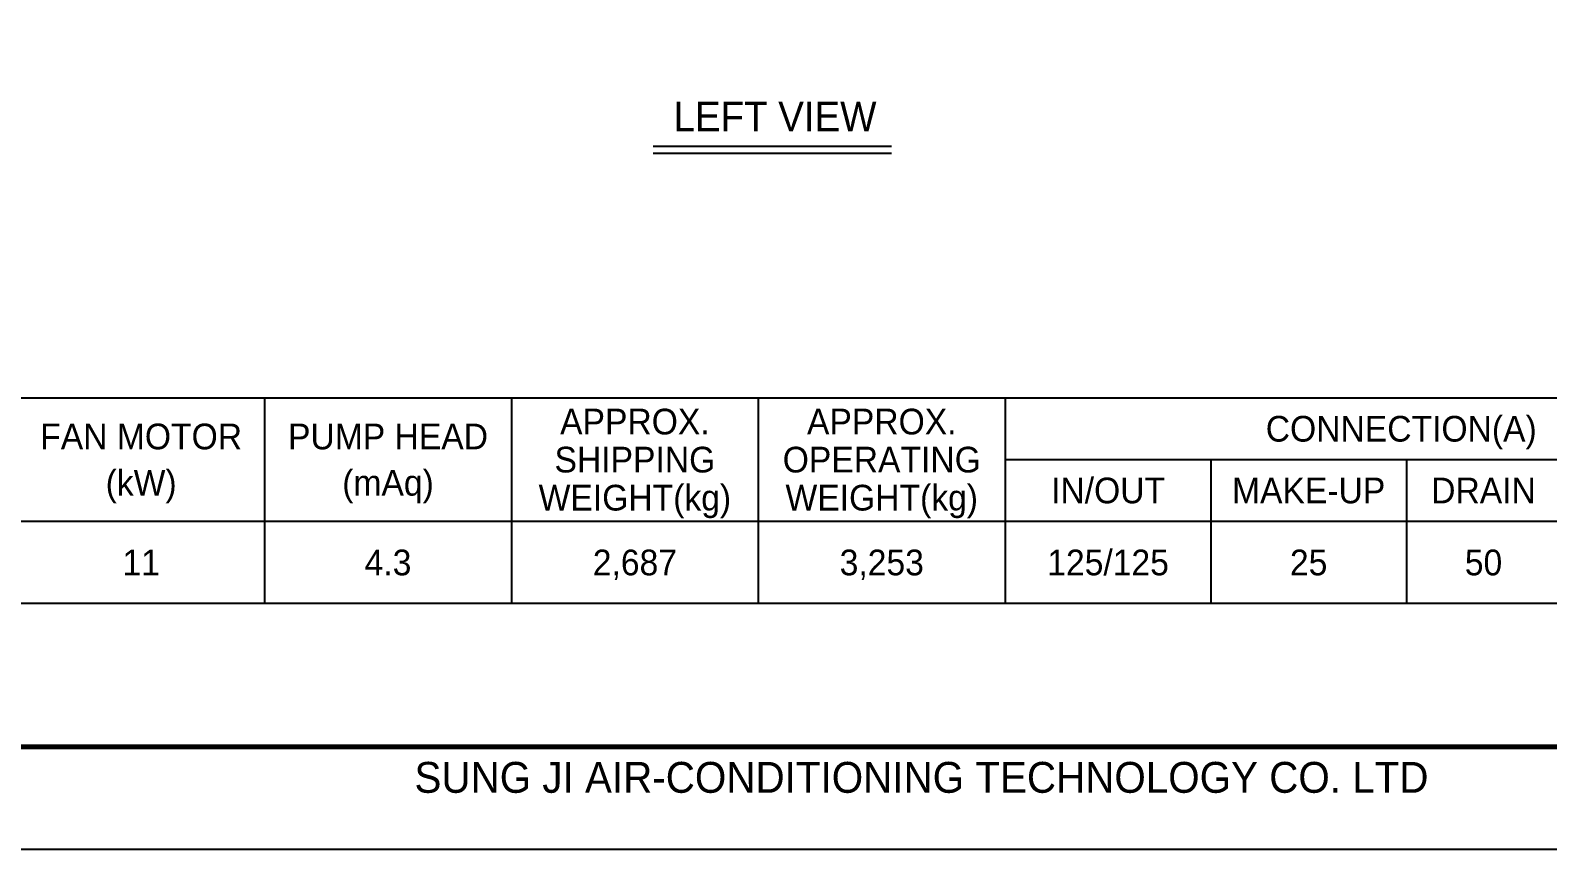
# Model space of a CAD drawing. Header units: millimetres. Extents: x -17070 to 46266, y -291348 to 34996.
# Drawn here: x 24709 to 35035, y 14201 to 19777 of the extents above; entities that cross this region are included whole.
import ezdxf
from ezdxf.enums import TextEntityAlignment as Align

# ---------------------------------------------------------------- set-up
doc = ezdxf.new("R2010")
doc.units = ezdxf.units.MM
for name, color, linetype in [('냉각탑_box', 1, 'Continuous'), ('냉각탑_form', 1, 'Continuous'), ('냉각탑_text', 3, 'Continuous')]:
    doc.layers.add(name, color=color, linetype=linetype)
doc.styles.add('돋움', font='Dotum.ttf')

msp = doc.modelspace()

# ---------------------------------------------------------------- linework, layer by layer
at = {"layer": 'Defpoints'}
msp.add_lwpolyline([(16858.5, 34996.1), (46265.7, 34996.1), (46265.7, 14201), (16858.5, 14201)], close=True, dxfattribs=at)
at = {"layer": '냉각탑_box'}
for p, q in [((28947, 18988.5), (30570.4, 18988.5)), ((28947, 18941.8), (30570.4, 18941.8)), ((26303.3, 17275.5), (26303.3, 15875.5)), ((27983.3, 17275.5), (27983.3, 15875.5)), ((29663.3, 17275.5), (29663.3, 15875.5)), ((31343.3, 17275.5), (31343.3, 15875.5)), ((31343.3, 16855.5), (36733.3, 16855.5)), ((32743.3, 16855.5), (32743.3, 15875.5)), ((34073.3, 16855.5), (34073.3, 15875.5)), ((21683.3, 16435.5), (36733.3, 16435.5))]:
    msp.add_line(p, q, dxfattribs=at)
msp.add_lwpolyline([(21683.3, 17275.5), (36733.3, 17275.5), (36733.3, 15875.5), (21683.3, 15875.5)], close=True, dxfattribs=at)
at = {"layer": '냉각탑_form', "const_width": 35}
msp.add_lwpolyline([(17558.7, 34295.9), (17558.7, 14901.2), (45565.6, 14901.2), (45565.6, 34295.9)], close=True, dxfattribs=at)

# ---------------------------------------------------------------- texts
at = {"layer": '냉각탑_form', "style": '돋움'}
msp.add_text('SUNG JI AIR-CONDITIONING TECHNOLOGY CO. LTD', height=210.051, dxfattribs=at).set_placement((27323.4, 14588))
at = {"layer": '냉각탑_text', "style": '돋움'}
for s, height, p in [('LEFT VIEW', 199.97, (29776.9, 19190.7)), ('APPROX.', 175, (28823.3, 17114.5)), ('APPROX.', 175, (30503.3, 17114.5)), ('CONNECTION(A)', 175, (34038.3, 17065.5)), ('FAN MOTOR', 175, (25463.3, 17013)), ('PUMP HEAD', 175, (27143.3, 17013)), ('SHIPPING', 175, (28823.3, 16855.5)), ('OPERATING', 175, (30503.3, 16855.5)), ('(kW)', 175, (25463.3, 16698)), ('(mAq)', 175, (27143.3, 16698)), ('IN/OUT', 175, (32043.3, 16645.5)), ('MAKE-UP', 175, (33408.3, 16645.5)), ('DRAIN', 175, (34598.3, 16645.5)), ('WEIGHT(kg)', 175, (28823.3, 16596.5)), ('WEIGHT(kg)', 175, (30503.3, 16596.5)), ('11', 175, (25463.3, 16155.5)), ('4.3', 175, (27143.3, 16155.5)), ('2,687', 175, (28823.3, 16155.5)), ('3,253', 175, (30503.3, 16155.5)), ('125/125', 175, (32043.3, 16155.5)), ('25', 175, (33408.3, 16155.5)), ('50', 175, (34598.3, 16155.5))]:
    msp.add_text(s, height=height, dxfattribs=at).set_placement(p, align=Align.MIDDLE_CENTER)

doc.saveas('drawing.dxf')
